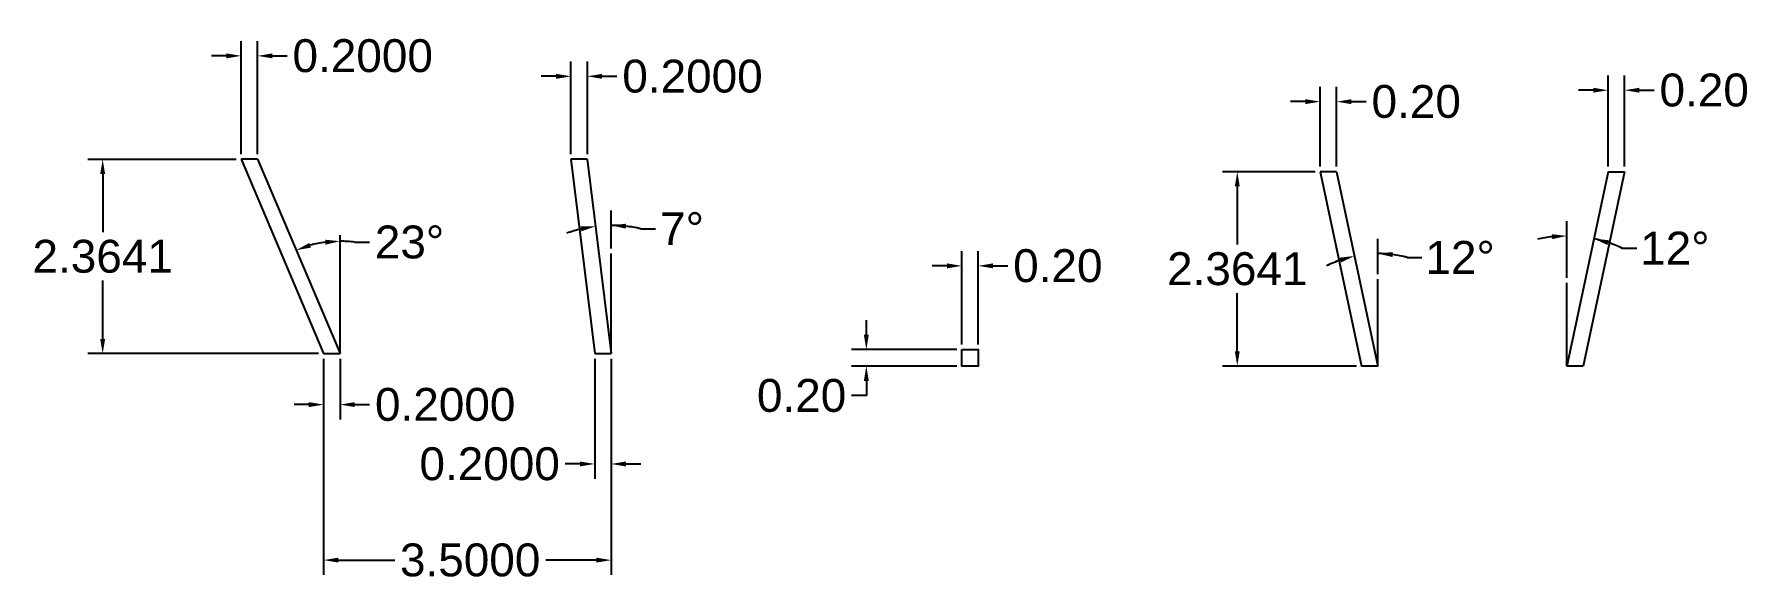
# Model space of a CAD drawing. Header units: inches. Extents: x 20.2 to 41, y 9 to 15.7.
import ezdxf

# ---------------------------------------------------------------- set-up
doc = ezdxf.new("R2010")
doc.units = ezdxf.units.IN
doc.header["$MEASUREMENT"] = 0
doc.layers.add('Anotari', color=40, linetype='Continuous')
doc.layers.add('Cadru', color=1, linetype='Continuous')
doc.styles.get("Standard").update_dxf_attribs({"font": 'arial.ttf'})
doc.dimstyles.get("Standard").update_dxf_attribs({"dimtxt": 0.18, "dimasz": 0.18, "dimexe": 0.18, "dimexo": 0.0625, "dimgap": 0.09, "dimtad": 0, "dimtih": 1, "dimtoh": 1, "dimdec": 4, "dimzin": 0, "dimdsep": 46, "dimtxsty": 'Standard', "dimcen": 0.09, "dimadec": 0, "dimazin": 0, "dimtfac": 1, "dimtdec": 4, "dimtofl": 0, "dimtmove": 0, "dimatfit": 3, "dimfxl": 1, "dimtolj": 1, "dimtzin": 0, "dimarcsym": 0})

# ---------------------------------------------------------------- blocks, each defined once
blk = doc.blocks.new('*D19')
at = {"layer": 'Anotari', "color": 0, "lineweight": -2, "transparency": 16777216}
for p, q in [((31.446, 11.906), (31.446, 13.042)), ((31.646, 11.906), (31.646, 13.042)), ((31.266, 12.862), (31.086, 12.862)), ((31.826, 12.862), (32.006, 12.862))]:
    blk.add_line(p, q, dxfattribs=at)
at = {"layer": 'Anotari', "color": 0, "transparency": 16777216}
for points in [[(31.266, 12.892), (31.266, 12.832), (31.446, 12.862)], [(31.826, 12.892), (31.826, 12.832), (31.646, 12.862)]]:
    blk.add_solid(points, dxfattribs=at)
at = {"layer": 'Defpoints', "color": 0, "transparency": 16777216}
for p in [(31.646, 12.862), (31.446, 11.843), (31.646, 11.843)]:
    blk.add_point(p, dxfattribs=at)
at = {"layer": 'Anotari', "color": 0, "transparency": 16777216, "insert": (32.615, 12.862), "char_height": 0.4, "attachment_point": 5}
blk.add_mtext('\\A1;0.20', dxfattribs=at)
blk = doc.blocks.new('*D20')
at = {"layer": 'Anotari', "color": 0, "lineweight": -2, "transparency": 16777216}
for p, q in [((30.284, 12.023), (30.284, 12.203)), ((31.384, 11.843), (30.104, 11.843)), ((31.384, 11.643), (30.104, 11.643)), ((30.284, 11.283), (30.104, 11.283)), ((30.284, 11.463), (30.284, 11.283))]:
    blk.add_line(p, q, dxfattribs=at)
at = {"layer": 'Anotari', "color": 0, "transparency": 16777216}
for points in [[(30.254, 12.023), (30.314, 12.023), (30.284, 11.843)], [(30.254, 11.463), (30.314, 11.463), (30.284, 11.643)]]:
    blk.add_solid(points, dxfattribs=at)
at = {"layer": 'Defpoints', "color": 0, "transparency": 16777216}
for p in [(31.446, 11.843), (30.284, 11.643), (31.446, 11.643)]:
    blk.add_point(p, dxfattribs=at)
at = {"layer": 'Anotari', "color": 0, "transparency": 16777216, "insert": (29.496, 11.283), "char_height": 0.4, "attachment_point": 5}
blk.add_mtext('\\A1;0.20', dxfattribs=at)
blk = doc.blocks.new('*D21')
at = {"layer": 'Anotari', "color": 0, "lineweight": -2, "transparency": 16777216}
for p, q in [((35.808, 14.07), (35.808, 15.04)), ((36.008, 14.07), (36.008, 15.04)), ((35.628, 14.86), (35.448, 14.86)), ((36.188, 14.86), (36.368, 14.86))]:
    blk.add_line(p, q, dxfattribs=at)
at = {"layer": 'Anotari', "color": 0, "transparency": 16777216}
for points in [[(35.628, 14.89), (35.628, 14.83), (35.808, 14.86)], [(36.188, 14.89), (36.188, 14.83), (36.008, 14.86)]]:
    blk.add_solid(points, dxfattribs=at)
at = {"layer": 'Defpoints', "color": 0, "transparency": 16777216}
for p in [(36.008, 14.86), (35.808, 14.008), (36.008, 14.008)]:
    blk.add_point(p, dxfattribs=at)
at = {"layer": 'Anotari', "color": 0, "transparency": 16777216, "insert": (36.977, 14.86), "char_height": 0.4, "attachment_point": 5}
blk.add_mtext('\\A1;0.20', dxfattribs=at)
blk = doc.blocks.new('*D22')
at = {"layer": 'Anotari', "color": 0, "lineweight": -2, "transparency": 16777216}
for p, q in [((39.313, 14.07), (39.313, 15.179)), ((39.513, 14.07), (39.513, 15.179)), ((39.133, 14.999), (38.953, 14.999)), ((39.693, 14.999), (39.873, 14.999))]:
    blk.add_line(p, q, dxfattribs=at)
at = {"layer": 'Anotari', "color": 0, "transparency": 16777216}
for points in [[(39.133, 15.029), (39.133, 14.969), (39.313, 14.999)], [(39.693, 15.029), (39.693, 14.969), (39.513, 14.999)]]:
    blk.add_solid(points, dxfattribs=at)
at = {"layer": 'Defpoints', "color": 0, "transparency": 16777216}
for p in [(39.513, 14.999), (39.313, 14.008), (39.513, 14.008)]:
    blk.add_point(p, dxfattribs=at)
at = {"layer": 'Anotari', "color": 0, "transparency": 16777216, "insert": (40.482, 14.999), "char_height": 0.4, "attachment_point": 5}
blk.add_mtext('\\A1;0.20', dxfattribs=at)
blk = doc.blocks.new('*D23')
at = {"layer": 'Anotari', "color": 0, "lineweight": -2, "transparency": 16777216}
for p, q in [((35.745, 14.008), (34.619, 14.008)), ((34.799, 13.828), (34.799, 13.12)), ((34.799, 11.823), (34.799, 12.531)), ((36.248, 11.643), (34.619, 11.643))]:
    blk.add_line(p, q, dxfattribs=at)
at = {"layer": 'Anotari', "color": 0, "transparency": 16777216}
for points in [[(34.769, 13.828), (34.829, 13.828), (34.799, 14.008)], [(34.769, 11.823), (34.829, 11.823), (34.799, 11.643)]]:
    blk.add_solid(points, dxfattribs=at)
at = {"layer": 'Defpoints', "color": 0, "transparency": 16777216}
for p in [(35.808, 14.008), (34.799, 11.643), (36.31, 11.643)]:
    blk.add_point(p, dxfattribs=at)
at = {"layer": 'Anotari', "color": 0, "transparency": 16777216, "insert": (34.799, 12.825), "char_height": 0.4, "attachment_point": 5}
blk.add_mtext('\\A1;2.3641', dxfattribs=at)
blk = doc.blocks.new('*D24')
at = {"layer": 'Anotari', "color": 0, "lineweight": -2, "transparency": 16777216}
for p, q in [((36.51, 12.763), (36.51, 13.192)), ((36.867, 12.965), (37.047, 12.965))]:
    blk.add_line(p, q, dxfattribs=at)
for start, end in [(109.5416, 117.0832), (74.8839, 90), (74.9168, 82.4584)]:
    blk.add_arc((36.51, 11.643), 1.369, start, end, dxfattribs=at)
at = {"layer": 'Anotari', "color": 0, "transparency": 16777216}
for points in [[(36.045, 12.962), (36.061, 12.904), (36.226, 12.982)], [(36.688, 12.97), (36.692, 13.03), (36.51, 13.012)]]:
    blk.add_solid(points, dxfattribs=at)
at = {"layer": 'Defpoints', "color": 0, "transparency": 16777216}
for p in [(36.008, 14.008), (36.32, 12.999), (36.51, 12.7), (36.51, 11.643), (36.51, 11.643)]:
    blk.add_point(p, dxfattribs=at)
at = {"layer": 'Anotari', "color": 0, "transparency": 16777216, "insert": (37.511, 12.965), "char_height": 0.4, "attachment_point": 5}
blk.add_mtext('\\A1;12°', dxfattribs=at)
blk = doc.blocks.new('*D25')
at = {"layer": 'Anotari', "color": 0, "lineweight": -2, "transparency": 16777216}
for p, q in [((38.81, 12.717), (38.81, 13.407)), ((39.481, 13.078), (39.661, 13.078))]:
    blk.add_line(p, q, dxfattribs=at)
for start, end in [(96.5162, 103.0324), (64.9464, 78), (64.9676, 71.4838)]:
    blk.add_arc((38.81, 11.643), 1.584, start, end, dxfattribs=at)
at = {"layer": 'Anotari', "color": 0, "transparency": 16777216}
for points in [[(38.629, 13.247), (38.632, 13.187), (38.81, 13.227)], [(39.305, 13.116), (39.321, 13.174), (39.14, 13.192)]]:
    blk.add_solid(points, dxfattribs=at)
at = {"layer": 'Defpoints', "color": 0, "transparency": 16777216}
for p in [(39.313, 14.008), (38.921, 13.223), (38.81, 12.654), (38.81, 11.643), (38.81, 11.643)]:
    blk.add_point(p, dxfattribs=at)
at = {"layer": 'Anotari', "color": 0, "transparency": 16777216, "insert": (40.125, 13.078), "char_height": 0.4, "attachment_point": 5}
blk.add_mtext('\\A1;12°', dxfattribs=at)
blk = doc.blocks.new('*D26')
at = {"layer": 'Anotari', "color": 0, "lineweight": -2, "transparency": 16777216}
for p, q in [((26.688, 14.221), (26.688, 15.348)), ((26.888, 14.221), (26.888, 15.348)), ((26.508, 15.168), (26.328, 15.168)), ((27.068, 15.168), (27.248, 15.168))]:
    blk.add_line(p, q, dxfattribs=at)
at = {"layer": 'Anotari', "color": 0, "transparency": 16777216}
for points in [[(26.508, 15.198), (26.508, 15.138), (26.688, 15.168)], [(27.068, 15.198), (27.068, 15.138), (26.888, 15.168)]]:
    blk.add_solid(points, dxfattribs=at)
at = {"layer": 'Defpoints', "color": 0, "transparency": 16777216}
for p in [(26.888, 15.168), (26.688, 14.158), (26.888, 14.158)]:
    blk.add_point(p, dxfattribs=at)
at = {"layer": 'Anotari', "color": 0, "transparency": 16777216, "insert": (28.168, 15.168), "char_height": 0.4, "attachment_point": 5}
blk.add_mtext('\\A1;0.2000', dxfattribs=at)
blk = doc.blocks.new('*D27')
at = {"layer": 'Anotari', "color": 0, "lineweight": -2, "transparency": 16777216}
for p, q in [((22.675, 14.221), (22.675, 15.597)), ((22.875, 14.221), (22.875, 15.597)), ((22.495, 15.417), (22.315, 15.417)), ((23.055, 15.417), (23.235, 15.417))]:
    blk.add_line(p, q, dxfattribs=at)
at = {"layer": 'Anotari', "color": 0, "transparency": 16777216}
for points in [[(22.495, 15.447), (22.495, 15.387), (22.675, 15.417)], [(23.055, 15.447), (23.055, 15.387), (22.875, 15.417)]]:
    blk.add_solid(points, dxfattribs=at)
at = {"layer": 'Defpoints', "color": 0, "transparency": 16777216}
for p in [(22.875, 15.417), (22.675, 14.158), (22.875, 14.158)]:
    blk.add_point(p, dxfattribs=at)
at = {"layer": 'Anotari', "color": 0, "transparency": 16777216, "insert": (24.154, 15.417), "char_height": 0.4, "attachment_point": 5}
blk.add_mtext('\\A1;0.2000', dxfattribs=at)
blk = doc.blocks.new('*D28')
at = {"layer": 'Anotari', "color": 0, "lineweight": -2, "transparency": 16777216}
for p, q in [((22.612, 14.158), (20.809, 14.158)), ((20.989, 13.978), (20.989, 13.271)), ((20.989, 11.974), (20.989, 12.682)), ((23.616, 11.794), (20.809, 11.794))]:
    blk.add_line(p, q, dxfattribs=at)
at = {"layer": 'Anotari', "color": 0, "transparency": 16777216}
for points in [[(20.959, 13.978), (21.019, 13.978), (20.989, 14.158)], [(20.959, 11.974), (21.019, 11.974), (20.989, 11.794)]]:
    blk.add_solid(points, dxfattribs=at)
at = {"layer": 'Defpoints', "color": 0, "transparency": 16777216}
for p in [(22.675, 14.158), (20.989, 11.794), (23.678, 11.794)]:
    blk.add_point(p, dxfattribs=at)
at = {"layer": 'Anotari', "color": 0, "transparency": 16777216, "insert": (20.989, 12.976), "char_height": 0.4, "attachment_point": 5}
blk.add_mtext('\\A1;2.3641', dxfattribs=at)
blk = doc.blocks.new('*D29')
at = {"layer": 'Anotari', "color": 0, "lineweight": -2, "transparency": 16777216}
for p, q in [((23.678, 11.732), (23.678, 9.102)), ((27.178, 11.732), (27.178, 9.102)), ((23.858, 9.282), (24.543, 9.282)), ((26.998, 9.282), (26.382, 9.282))]:
    blk.add_line(p, q, dxfattribs=at)
at = {"layer": 'Anotari', "color": 0, "transparency": 16777216}
for points in [[(23.858, 9.312), (23.858, 9.252), (23.678, 9.282)], [(26.998, 9.312), (26.998, 9.252), (27.178, 9.282)]]:
    blk.add_solid(points, dxfattribs=at)
at = {"layer": 'Defpoints', "color": 0, "transparency": 16777216}
for p in [(23.678, 11.794), (27.178, 11.794), (27.178, 9.282)]:
    blk.add_point(p, dxfattribs=at)
at = {"layer": 'Anotari', "color": 0, "transparency": 16777216, "insert": (25.462, 9.282), "char_height": 0.4, "attachment_point": 5}
blk.add_mtext('\\A1;3.5000', dxfattribs=at)
blk = doc.blocks.new('*D30')
at = {"layer": 'Anotari', "color": 0, "lineweight": -2, "transparency": 16777216}
for p, q in [((23.678, 11.732), (23.678, 10.994)), ((23.878, 11.732), (23.878, 10.994)), ((23.498, 11.174), (23.318, 11.174)), ((24.058, 11.174), (24.238, 11.174))]:
    blk.add_line(p, q, dxfattribs=at)
at = {"layer": 'Anotari', "color": 0, "transparency": 16777216}
for points in [[(23.498, 11.204), (23.498, 11.144), (23.678, 11.174)], [(24.058, 11.204), (24.058, 11.144), (23.878, 11.174)]]:
    blk.add_solid(points, dxfattribs=at)
at = {"layer": 'Defpoints', "color": 0, "transparency": 16777216}
for p in [(23.678, 11.794), (23.878, 11.794), (23.878, 11.174)]:
    blk.add_point(p, dxfattribs=at)
at = {"layer": 'Anotari', "color": 0, "transparency": 16777216, "insert": (25.158, 11.174), "char_height": 0.4, "attachment_point": 5}
blk.add_mtext('\\A1;0.2000', dxfattribs=at)
blk = doc.blocks.new('*D31')
at = {"layer": 'Anotari', "color": 0, "lineweight": -2, "transparency": 16777216}
for p, q in [((26.978, 11.732), (26.978, 10.272)), ((27.178, 11.732), (27.178, 10.272)), ((26.798, 10.452), (26.618, 10.452)), ((27.358, 10.452), (27.538, 10.452))]:
    blk.add_line(p, q, dxfattribs=at)
at = {"layer": 'Anotari', "color": 0, "transparency": 16777216}
for points in [[(26.798, 10.482), (26.798, 10.422), (26.978, 10.452)], [(27.358, 10.482), (27.358, 10.422), (27.178, 10.452)]]:
    blk.add_solid(points, dxfattribs=at)
at = {"layer": 'Defpoints', "color": 0, "transparency": 16777216}
for p in [(26.978, 11.794), (27.178, 11.794), (26.978, 10.452)]:
    blk.add_point(p, dxfattribs=at)
at = {"layer": 'Anotari', "color": 0, "transparency": 16777216, "insert": (25.699, 10.452), "char_height": 0.4, "attachment_point": 5}
blk.add_mtext('\\A1;0.2000', dxfattribs=at)
blk = doc.blocks.new('*D17')
at = {"layer": 'Anotari', "color": 0, "lineweight": -2, "transparency": 16777216}
blk.add_line((24.058, 13.15), (24.238, 13.15), dxfattribs=at)
for start, end in [(97.5456, 105.4544), (82.4544, 90)]:
    blk.add_arc((23.878, 11.794), 1.368, start, end, dxfattribs=at)
at = {"layer": 'Anotari', "color": 0, "transparency": 16777216}
for points in [[(23.524, 13.084), (23.504, 13.141), (23.344, 13.053)], [(23.697, 13.18), (23.701, 13.12), (23.878, 13.162)]]:
    blk.add_solid(points, dxfattribs=at)
at = {"layer": 'Defpoints', "color": 0, "transparency": 16777216}
for p in [(22.875, 14.158), (23.878, 13.236), (23.517, 13.113), (23.878, 11.794), (23.878, 11.794)]:
    blk.add_point(p, dxfattribs=at)
at = {"layer": 'Anotari', "color": 0, "transparency": 16777216, "insert": (24.724, 13.15), "char_height": 0.4, "attachment_point": 5}
blk.add_mtext('\\A1;23°', dxfattribs=at)
blk = doc.blocks.new('*D18')
at = {"layer": 'Anotari', "color": 0, "lineweight": -2, "transparency": 16777216}
for p, q in [((27.178, 13.074), (27.178, 13.535)), ((27.536, 13.314), (27.716, 13.314))]:
    blk.add_line(p, q, dxfattribs=at)
for start, end in [(76.7594, 90), (103.6093, 110.2185), (76.7815, 83.3907)]:
    blk.add_arc((27.178, 11.794), 1.561, start, end, dxfattribs=at)
at = {"layer": 'Anotari', "color": 0, "transparency": 16777216}
for points in [[(27.356, 13.315), (27.36, 13.375), (27.178, 13.355)], [(26.805, 13.341), (26.816, 13.282), (26.988, 13.344)]]:
    blk.add_solid(points, dxfattribs=at)
at = {"layer": 'Defpoints', "color": 0, "transparency": 16777216}
for p in [(26.888, 14.158), (27.051, 13.35), (27.178, 13.012), (27.178, 11.794), (27.178, 11.794)]:
    blk.add_point(p, dxfattribs=at)
at = {"layer": 'Anotari', "color": 0, "transparency": 16777216, "insert": (28.041, 13.314), "char_height": 0.4, "attachment_point": 5}
blk.add_mtext('\\A1;7°', dxfattribs=at)

msp = doc.modelspace()

# ---------------------------------------------------------------- linework, layer by layer
at = {"layer": 'Anotari'}
for p, q in [((27.17819, 11.79416), (27.17819, 13.01184)), ((36.51044, 11.6434), (36.51044, 12.70038)), ((38.81044, 11.6434), (38.81044, 12.65409))]:
    msp.add_line(p, q, dxfattribs=at)
msp.add_lwpolyline([(23.87819, 11.79416), (23.87819, 13.23593)], dxfattribs=at)
at = {"layer": 'Cadru'}
for p, q in [((22.87469, 14.15826), (22.67469, 14.15826)), ((22.67469, 14.15826), (23.67819, 11.79416)), ((22.87469, 14.15826), (23.87819, 11.79416)), ((26.88792, 14.15826), (26.68792, 14.15826)), ((26.68792, 14.15826), (26.97819, 11.79416)), ((26.88792, 14.15826), (27.17819, 11.79416)), ((36.00793, 14.0075), (35.80793, 14.0075)), ((35.80793, 14.0075), (36.31044, 11.6434)), ((36.00793, 14.0075), (36.51044, 11.6434)), ((39.31294, 14.0075), (38.81044, 11.6434)), ((39.51294, 14.0075), (39.01044, 11.6434)), ((39.31294, 14.0075), (39.51294, 14.0075)), ((23.67819, 11.79416), (23.87819, 11.79416)), ((26.97819, 11.79416), (27.17819, 11.79416)), ((36.51044, 11.6434), (36.31044, 11.6434)), ((39.01044, 11.6434), (38.81044, 11.6434))]:
    msp.add_line(p, q, dxfattribs=at)
msp.add_lwpolyline([(31.44627, 11.8434), (31.64627, 11.8434), (31.64627, 11.6434), (31.44627, 11.6434)], close=True, dxfattribs=at)

# ---------------------------------------------------------------- dimensions: what is measured, and where the dimension line sits
at = {"layer": 'Anotari'}
for base, p1, p2, override, picture, middle in [((22.87469, 15.41711), (22.67469, 14.15826), (22.87469, 14.15826), {"dimtxt": 0.4}, '*D27', (24.1543, 15.41711)), ((26.88792, 15.16773), (26.68792, 14.15826), (26.88792, 14.15826), {"dimtxt": 0.4}, '*D26', (28.16752, 15.16773)), ((39.51294, 14.99918), (39.31294, 14.0075), (39.51294, 14.0075), {"dimtxt": 0.4, "dimdec": 2}, '*D22', (40.48177, 14.99918)), ((36.00793, 14.86047), (35.80793, 14.0075), (36.00793, 14.0075), {"dimtxt": 0.4, "dimdec": 2}, '*D21', (36.97676, 14.86047)), ((31.64627, 12.86228), (31.44627, 11.8434), (31.64627, 11.8434), {"dimtxt": 0.4, "dimdec": 2}, '*D19', (32.61509, 12.86228)), ((23.87819, 11.17427), (23.67819, 11.79416), (23.87819, 11.79416), {"dimtxt": 0.4}, '*D30', (25.1578, 11.17427)), ((26.97819, 10.45247), (27.17819, 11.79416), (26.97819, 11.79416), {"dimtxt": 0.4}, '*D31', (25.69859, 10.45247))]:
    dim = msp.add_linear_dim(base=base, p1=p1, p2=p2, dimstyle='Standard', override=override, dxfattribs=at)
    dim.commit()
    dim.dimension.update_dxf_attribs({"geometry": picture, "text_midpoint": middle})
for base, p1, p2, override, picture, middle in [((20.98927, 11.79416), (22.67469, 14.15826), (23.67819, 11.79416), {"dimtxt": 0.4}, '*D28', (20.98927, 12.97621)), ((34.79929, 11.6434), (35.80793, 14.0075), (36.31044, 11.6434), {"dimtxt": 0.4}, '*D23', (34.79929, 12.82545)), ((30.2844, 11.6434), (31.44627, 11.8434), (31.44627, 11.6434), {"dimtxt": 0.4, "dimdec": 2}, '*D20', (29.49558, 11.2834))]:
    dim = msp.add_linear_dim(base=base, p1=p1, p2=p2, angle=90, dimstyle='Standard', override=override, dxfattribs=at)
    dim.commit()
    dim.dimension.update_dxf_attribs({"geometry": picture, "text_midpoint": middle})
for base, line1, line2, picture, middle in [((23.51651, 13.11325), ((22.87469, 14.15826), (23.87819, 11.79416)), ((23.87819, 11.79416), (23.87819, 13.23593)), '*D17', (24.72357, 13.15009)), ((27.05117, 13.35027), ((26.88792, 14.15826), (27.17819, 11.79416)), ((27.17819, 11.79416), (27.17819, 13.01184)), '*D18', (28.04113, 13.31394)), ((36.31998, 12.99859), ((36.00793, 14.0075), (36.51044, 11.6434)), ((36.51044, 11.6434), (36.51044, 12.70038)), '*D24', (37.51084, 12.96455)), ((38.9209, 13.22311), ((39.31294, 14.0075), (38.81044, 11.6434)), ((38.81044, 11.6434), (38.81044, 12.65409)), '*D25', (40.12456, 13.07797))]:
    dim = msp.add_angular_dim_2l(base=base, line1=line1, line2=line2, dimstyle='Standard', override={"dimtxt": 0.4}, dxfattribs=at)
    dim.commit()
    dim.dimension.update_dxf_attribs({"geometry": picture, "text_midpoint": middle})
dim = msp.add_linear_dim(base=(27.17819, 9.28174), p1=(23.67819, 11.79416), p2=(27.17819, 11.79416), dimstyle='Standard', override={"dimtxt": 0.4}, dxfattribs=at)
dim.commit()
dim.dimension.update_dxf_attribs({"geometry": '*D29', "text_midpoint": (25.4623, 9.28174), "dimtype": 160})

doc.saveas('drawing.dxf')
